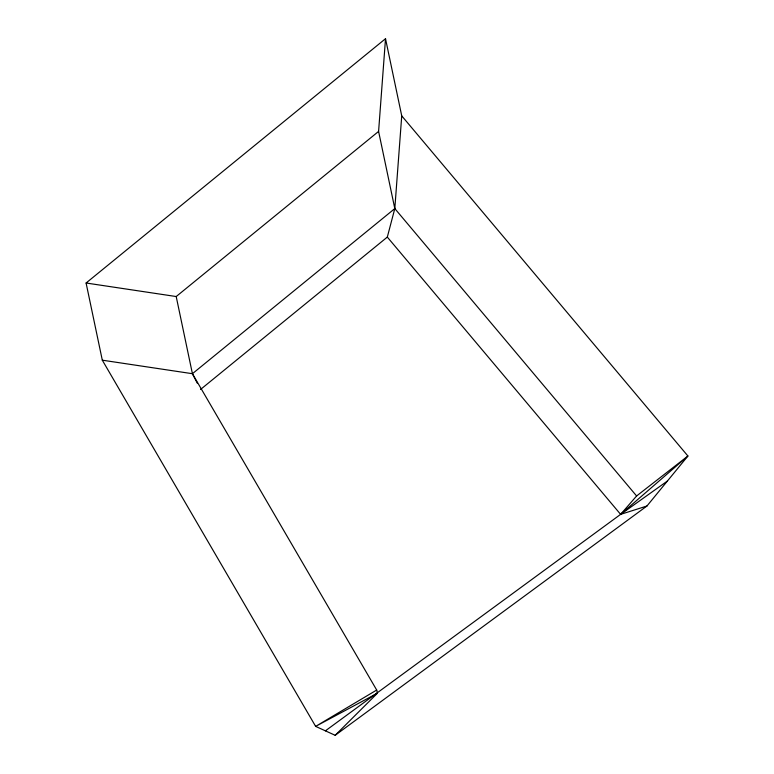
<?xml version="1.0" encoding="UTF-8"?>
<svg xmlns="http://www.w3.org/2000/svg" width="774" height="774" viewBox="0 0 774 774"><rect width="100%" height="100%" fill="white"/><g stroke="black" fill="none" stroke-linecap="round" stroke-linejoin="round"><path stroke-width="1.16" d="M200.524 389.477L387.319 237.076L394.808 208.583L378.592 131.406L385.52 38.7L86.088 283.003L102.303 360.181L315.637 726.38L335.171 735.3L646.929 506.022L687.912 456.012L401.735 115.868L385.52 38.7M325.399 730.84L620.622 514.362L636.605 495.97L394.808 208.583L401.735 115.868M335.171 735.3L377.451 693.194L376.696 690.04L192.416 373.707L176.201 296.539L378.592 131.406M102.303 360.181L192.416 373.707L394.808 208.583M636.605 495.97L687.912 456.012L620.622 514.362L387.319 237.076M667.42 481.022L620.622 514.362L646.929 506.022M376.696 690.04L315.637 726.38L377.451 693.194M86.088 283.003L176.201 296.539M192.416 373.707L197.283 383.169"/></g></svg>
